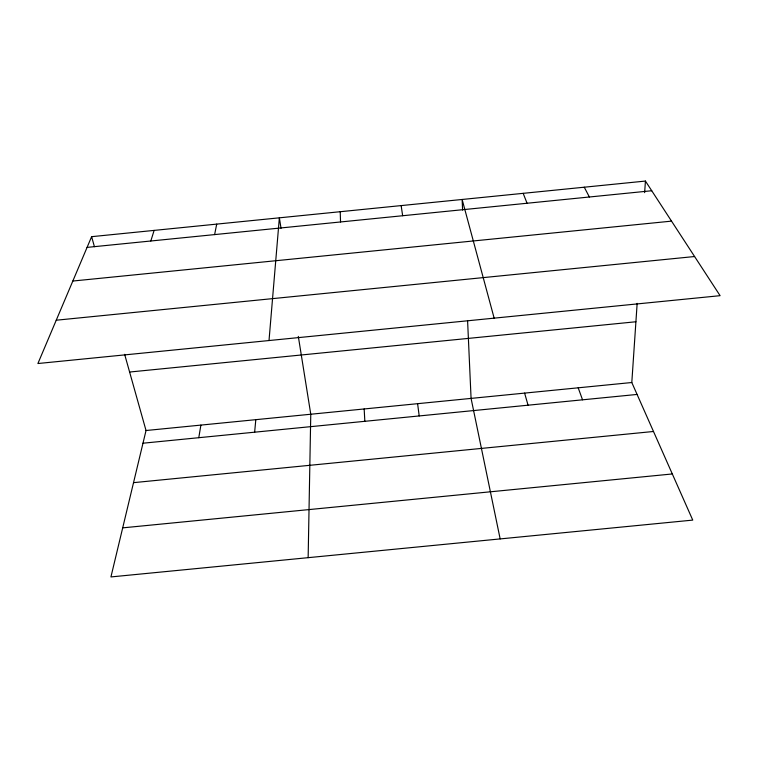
<?xml version="1.0" encoding="UTF-8"?>
<svg xmlns="http://www.w3.org/2000/svg" width="758" height="758" viewBox="0 0 758 758"><rect width="100%" height="100%" fill="white"/><g stroke="black" fill="none" stroke-linecap="round" stroke-linejoin="round"><path stroke-width="1.14" d="M308.146 557.67L310.771 414.238L298.32 336.4M124.634 354.327L146.029 430.516L110.933 576.933L692.755 520.102L631.802 382.515L637.156 303.352M644.641 192.646L645.428 181.067L91.614 236.676L37.9 363.527L720.1 295.677L645.428 181.067M269.014 340.541L279.361 217.821L281.038 228.31M254.641 432.183L255.806 419.667M198.786 437.698L200.889 425.096M214.618 234.601L216.712 224.112M150.814 240.997L154.13 230.404M87.075 247.392L651.728 190.741M72.825 281.038L671.522 221.128M56.234 320.217L694.584 256.526M129.609 372.036L635.915 321.762M146.029 430.516L631.802 382.515M142.987 443.212L637.08 394.435M133.531 482.656L653.5 431.482M122.701 527.862L672.318 473.958M584.266 187.207L589.373 196.995M523.172 193.347L527.066 203.248M578.183 387.812L582.542 399.817M524.612 393.108L528.051 405.198M91.614 236.676L94.428 246.701M494.15 318.152L462.124 199.477L462.607 210.089M500.157 538.91L471.078 398.395L467.591 320.748M401.143 205.598L402.659 215.727M417.601 403.682L419.202 415.943M364.162 408.96L364.844 421.306M340.219 211.709L340.541 221.961"/></g></svg>
